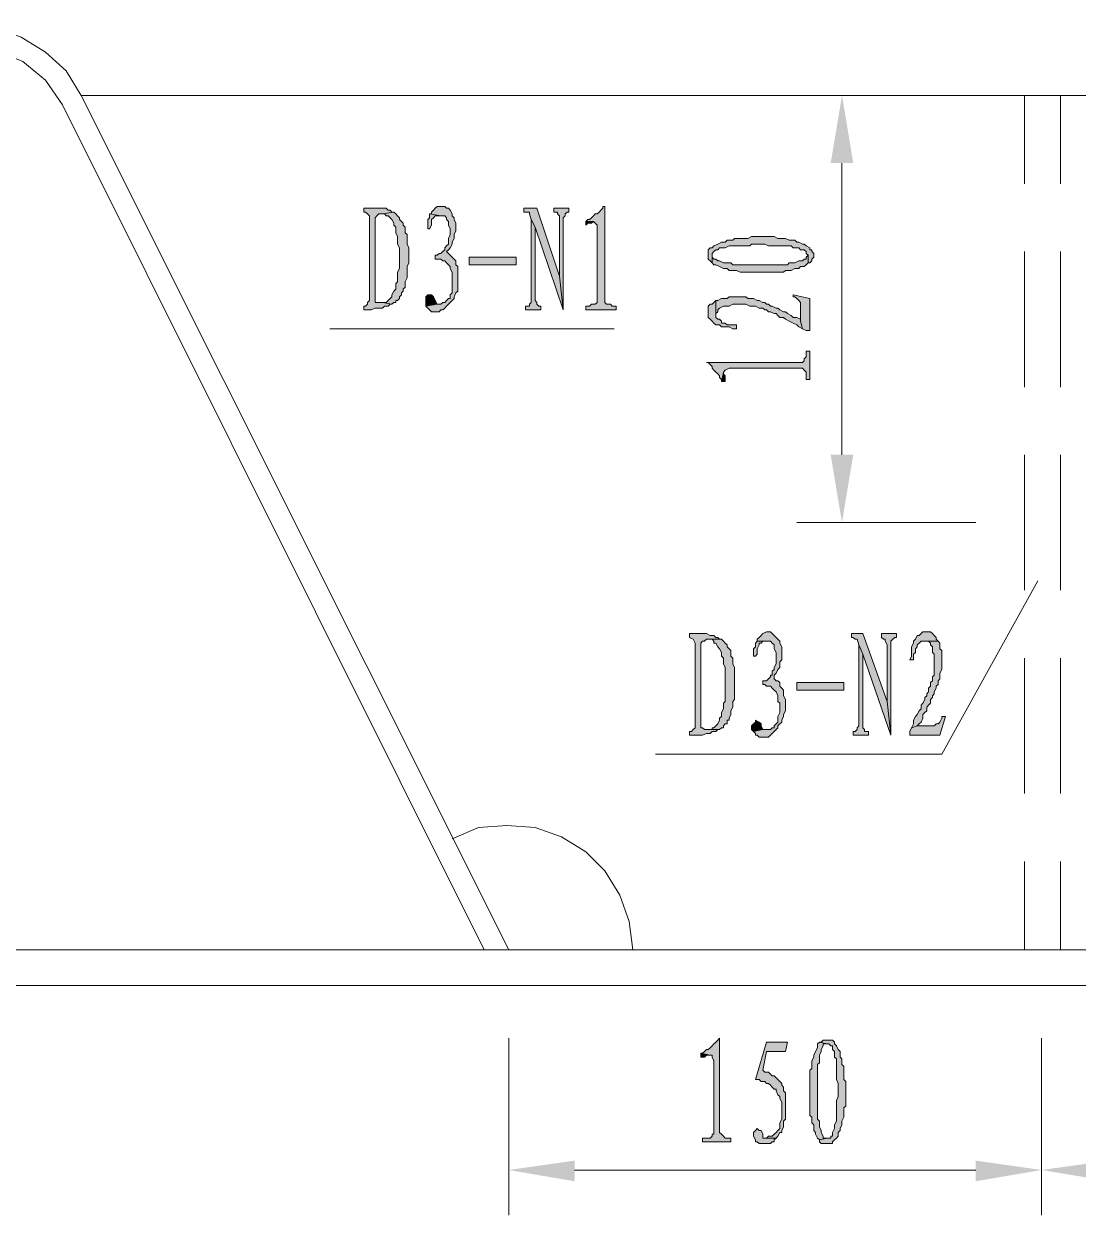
# Model space of a CAD drawing. Header units: millimetres. Extents: x 24 to 410, y 10 to 282.
# Drawn here: x 100.99 to 124.69, y 215.69 to 242.49 of the extents above; entities that cross this region are included whole.
import ezdxf

# ---------------------------------------------------------------- set-up
doc = ezdxf.new("R2010")
doc.units = ezdxf.units.MM

msp = doc.modelspace()

# ---------------------------------------------------------------- hatches: boundary and pattern name
h = msp.add_hatch(color=7)
h.dxf.hatch_style = 2
h.paths.add_polyline_path([(119.126, 239.352667), (119.634, 239.352667), (119.38, 240.876667)])
h = msp.add_hatch(color=7)
h.dxf.hatch_style = 2
h.paths.add_polyline_path([(109.008333, 238.336667), (108.627333, 238.336667), (108.627333, 238.252), (108.669667, 238.252), (108.712, 238.209667), (108.754333, 238.167333), (108.754333, 236.262333), (108.712, 236.22), (108.712, 236.177667), (108.669667, 236.135333), (108.627333, 236.135333), (108.627333, 236.050667), (108.796667, 236.050667), (108.881333, 236.093), (109.050667, 236.093), (109.093, 236.135333), (109.177667, 236.135333), (109.22, 236.177667), (109.262333, 236.177667), (109.050667, 236.22), (109.008333, 236.22), (108.881333, 236.22), (108.881333, 238.125), (108.923667, 238.167333), (108.966, 238.209667), (109.050667, 238.209667), (109.304667, 238.252), (109.262333, 238.252), (109.22, 238.294333), (109.177667, 238.294333), (109.135333, 238.336667)])
h = msp.add_hatch(color=7)
h.dxf.hatch_style = 2
h.paths.add_polyline_path([(109.304667, 238.252), (109.050667, 238.209667), (109.093, 238.209667), (109.135333, 238.167333), (109.177667, 238.167333), (109.22, 238.125), (109.262333, 238.082667), (109.304667, 237.998), (109.304667, 237.955667), (109.347, 237.913333), (109.347, 237.786333), (109.389333, 237.701667), (109.389333, 237.532333), (109.431667, 237.447667), (109.431667, 236.982), (109.389333, 236.897333), (109.389333, 236.855), (109.389333, 236.770333), (109.389333, 236.685667), (109.347, 236.643333), (109.347, 236.516333), (109.304667, 236.474), (109.262333, 236.389333), (109.262333, 236.347), (109.22, 236.304667), (109.177667, 236.262333), (109.135333, 236.22), (109.050667, 236.22), (109.262333, 236.177667), (109.304667, 236.22), (109.347, 236.22), (109.347, 236.262333), (109.389333, 236.262333), (109.431667, 236.304667), (109.431667, 236.347), (109.474, 236.389333), (109.474, 236.431667), (109.516333, 236.474), (109.516333, 236.516333), (109.558667, 236.558667), (109.558667, 236.685667), (109.601, 236.770333), (109.601, 237.024333), (109.643333, 237.109), (109.643333, 237.447667), (109.601, 237.532333), (109.601, 237.744), (109.558667, 237.786333), (109.558667, 237.913333), (109.516333, 237.955667), (109.516333, 237.998), (109.474, 238.040333), (109.431667, 238.082667), (109.431667, 238.125), (109.389333, 238.167333), (109.347, 238.209667)])
h = msp.add_hatch(color=7)
h.dxf.hatch_style = 2
h.paths.add_polyline_path([(110.363, 238.379), (110.278333, 238.379), (110.236, 238.336667), (110.193667, 238.294333), (110.151333, 238.252), (110.151333, 238.209667), (110.109, 238.209667), (110.363, 238.167333), (110.447667, 238.167333), (110.49, 238.125), (110.49, 238.082667), (110.532333, 238.040333), (110.532333, 237.955667), (110.574667, 237.871), (110.574667, 237.744), (110.532333, 237.659333), (110.532333, 237.532333), (110.49, 237.49), (110.447667, 237.447667), (110.447667, 237.405333), (110.405333, 237.363), (110.363, 237.320667), (110.320667, 237.320667), (110.278333, 237.278333), (110.236, 237.278333), (110.236, 237.193667), (110.363, 237.193667), (110.405333, 237.151333), (110.447667, 237.151333), (110.49, 237.109), (110.532333, 237.066667), (110.574667, 237.024333), (110.574667, 236.982), (110.617, 236.897333), (110.617, 236.431667), (110.574667, 236.389333), (110.574667, 236.304667), (110.532333, 236.304667), (110.49, 236.262333), (110.447667, 236.22), (110.405333, 236.22), (110.363, 236.177667), (110.278333, 236.177667), (110.024333, 236.135333), (110.066667, 236.093), (110.109, 236.050667), (110.151333, 236.008333), (110.320667, 236.008333), (110.363, 236.050667), (110.405333, 236.050667), (110.447667, 236.093), (110.49, 236.135333), (110.532333, 236.177667), (110.574667, 236.22), (110.617, 236.262333), (110.659333, 236.304667), (110.659333, 236.347), (110.701667, 236.431667), (110.744, 236.474), (110.744, 237.024333), (110.701667, 237.066667), (110.701667, 237.151333), (110.659333, 237.193667), (110.617, 237.236), (110.574667, 237.278333), (110.532333, 237.320667), (110.49, 237.363), (110.532333, 237.405333), (110.574667, 237.447667), (110.617, 237.532333), (110.617, 237.574667), (110.659333, 237.659333), (110.659333, 237.744), (110.701667, 237.828667), (110.701667, 237.998), (110.659333, 238.082667), (110.659333, 238.125), (110.617, 238.167333), (110.617, 238.209667), (110.574667, 238.294333), (110.532333, 238.336667), (110.49, 238.336667), (110.447667, 238.379)])
h = msp.add_hatch(color=7)
h.dxf.hatch_style = 2
h.paths.add_polyline_path([(112.522, 238.336667), (112.225667, 238.336667), (112.225667, 238.252), (112.352667, 238.252), (112.352667, 238.209667), (112.395, 238.082667), (112.479667, 237.913333), (113.114667, 236.050667), (113.03, 236.812667)])
h = msp.add_hatch(color=7)
h.dxf.hatch_style = 2
h.paths.add_polyline_path([(113.241667, 238.336667), (112.903, 238.336667), (112.903, 238.252), (112.987667, 238.252), (112.987667, 238.209667), (113.03, 238.167333), (113.03, 236.812667), (113.114667, 236.050667), (113.114667, 238.125), (113.157, 238.167333), (113.157, 238.209667), (113.199333, 238.252), (113.241667, 238.252)])
h = msp.add_hatch(color=7)
h.dxf.hatch_style = 2
h.paths.add_polyline_path([(114.046, 238.379), (114.003667, 238.379), (114.003667, 238.336667), (113.961333, 238.294333), (113.919, 238.252), (113.876667, 238.209667), (113.834333, 238.209667), (113.792, 238.167333), (113.749667, 238.125), (113.707333, 238.082667), (113.665, 238.082667), (113.622667, 238.040333), (113.792, 238.040333), (113.834333, 237.998), (113.876667, 237.955667), (113.876667, 236.22), (113.834333, 236.177667), (113.749667, 236.177667), (113.707333, 236.135333), (113.622667, 236.135333), (113.622667, 236.050667), (114.3, 236.050667), (114.3, 236.135333), (114.215333, 236.135333), (114.173, 236.177667), (114.088333, 236.177667), (114.046, 236.22)])
h = msp.add_hatch(color=7)
h.dxf.hatch_style = 2
h.paths.add_polyline_path([(110.109, 238.209667), (110.109, 238.125), (110.066667, 238.082667), (110.066667, 237.871), (110.109, 237.871), (110.151333, 237.955667), (110.151333, 238.082667), (110.193667, 238.125), (110.236, 238.167333), (110.363, 238.167333)])
h = msp.add_hatch(color=7)
h.dxf.hatch_style = 2
h.paths.add_polyline_path([(112.395, 238.082667), (112.395, 236.22), (112.352667, 236.177667), (112.352667, 236.135333), (112.268, 236.135333), (112.268, 236.050667), (112.606667, 236.050667), (112.606667, 236.135333), (112.564333, 236.135333), (112.522, 236.177667), (112.522, 236.22), (112.479667, 236.262333), (112.479667, 237.913333)])
h = msp.add_hatch(color=7)
h.dxf.hatch_style = 2
h.paths.add_polyline_path([(113.622667, 238.040333), (113.622667, 237.955667), (113.665, 237.998), (113.749667, 237.998), (113.792, 238.040333)])
h = msp.add_hatch(color=7)
h.dxf.hatch_style = 2
h.paths.add_polyline_path([(116.374333, 237.278333), (116.374333, 237.193667), (116.416667, 237.151333), (116.459, 237.109), (116.459, 237.320667), (116.501333, 237.363), (116.543667, 237.405333), (116.586, 237.405333), (116.628333, 237.447667), (116.755333, 237.447667), (116.84, 237.49), (117.305667, 237.49), (117.348, 237.532333), (117.559667, 237.532333), (117.644333, 237.532333), (117.729, 237.49), (118.237, 237.49), (118.279333, 237.447667), (118.406333, 237.447667), (118.448667, 237.405333), (118.533333, 237.405333), (118.575667, 237.363), (118.575667, 237.320667), (118.618, 237.278333), (118.618, 237.109), (118.660333, 237.109), (118.702667, 237.151333), (118.702667, 237.193667), (118.745, 237.236), (118.745, 237.320667), (118.702667, 237.363), (118.702667, 237.405333), (118.660333, 237.405333), (118.660333, 237.447667), (118.575667, 237.49), (118.533333, 237.532333), (118.491, 237.532333), (118.406333, 237.574667), (118.364, 237.574667), (118.321667, 237.617), (118.194667, 237.617), (118.11, 237.659333), (117.940667, 237.659333), (117.856, 237.701667), (117.348, 237.701667), (117.263333, 237.659333), (116.967, 237.659333), (116.924667, 237.617), (116.797667, 237.617), (116.755333, 237.574667), (116.670667, 237.574667), (116.586, 237.532333), (116.501333, 237.49), (116.459, 237.447667), (116.416667, 237.447667), (116.374333, 237.405333)])
h = msp.add_hatch(color=7)
h.dxf.hatch_style = 2
h.paths.add_polyline_path([(110.998, 237.236), (112.056333, 237.236), (112.056333, 237.066667), (110.998, 237.066667)])
h = msp.add_hatch(color=7)
h.dxf.hatch_style = 2
h.paths.add_polyline_path([(116.459, 237.109), (116.501333, 237.066667), (116.543667, 237.066667), (116.628333, 237.024333), (116.713, 236.982), (116.797667, 236.982), (116.84, 236.939667), (117.009333, 236.939667), (117.094, 236.897333), (118.067667, 236.897333), (118.11, 236.939667), (118.194667, 236.939667), (118.237, 236.939667), (118.321667, 236.982), (118.406333, 236.982), (118.448667, 237.024333), (118.533333, 237.024333), (118.575667, 237.066667), (118.618, 237.109), (118.618, 237.278333), (118.575667, 237.236), (118.575667, 237.193667), (118.533333, 237.193667), (118.491, 237.151333), (118.406333, 237.151333), (118.321667, 237.109), (118.194667, 237.109), (118.152333, 237.066667), (116.924667, 237.066667), (116.882333, 237.109), (116.713, 237.109), (116.628333, 237.151333), (116.586, 237.151333), (116.543667, 237.193667), (116.501333, 237.193667), (116.459, 237.236), (116.459, 237.278333)])
h = msp.add_hatch(color=7)
h.dxf.hatch_style = 2
h.paths.add_polyline_path([(110.109, 236.389333), (110.066667, 236.389333), (110.024333, 236.347), (110.024333, 236.135333), (110.278333, 236.177667), (110.236, 236.262333), (110.193667, 236.347), (110.151333, 236.389333)])
h = msp.add_hatch(color=7)
h.dxf.hatch_style = 2
h.paths.add_polyline_path([(118.279333, 236.389333), (118.279333, 236.347), (118.321667, 236.347), (118.364, 236.304667), (118.406333, 236.262333), (118.448667, 236.22), (118.448667, 235.796667), (118.491, 235.627333), (118.575667, 235.585), (118.660333, 235.585), (118.660333, 236.304667)])
h = msp.add_hatch(color=7)
h.dxf.hatch_style = 2
h.paths.add_polyline_path([(116.374333, 236.008333), (116.374333, 235.881333), (116.416667, 235.839), (116.459, 235.796667), (116.501333, 235.754333), (116.543667, 235.712), (116.628333, 235.712), (116.670667, 235.669667), (116.84, 235.669667), (116.924667, 235.627333), (117.009333, 235.627333), (117.009333, 235.712), (116.797667, 235.712), (116.755333, 235.754333), (116.670667, 235.754333), (116.670667, 235.796667), (116.628333, 235.839), (116.586, 235.839), (116.543667, 235.881333), (116.543667, 235.966), (116.543667, 236.262333), (116.501333, 236.22), (116.459, 236.177667), (116.416667, 236.177667), (116.374333, 236.135333)])
h = msp.add_hatch(color=7)
h.dxf.hatch_style = 2
h.paths.add_polyline_path([(116.543667, 236.262333), (116.543667, 235.966), (116.586, 236.008333), (116.586, 236.050667), (116.628333, 236.093), (116.713, 236.135333), (116.84, 236.135333), (116.924667, 236.177667), (117.221, 236.177667), (117.305667, 236.135333), (117.432667, 236.135333), (117.517333, 236.093), (117.602, 236.093), (117.644333, 236.050667), (117.686667, 236.050667), (117.729, 236.008333), (117.771333, 236.008333), (117.856, 235.966), (117.898333, 235.966), (117.940667, 235.923667), (117.983, 235.881333), (118.067667, 235.881333), (118.11, 235.839), (118.194667, 235.796667), (118.279333, 235.754333), (118.364, 235.712), (118.406333, 235.669667), (118.491, 235.627333), (118.448667, 235.796667), (118.448667, 235.839), (118.364, 235.881333), (118.279333, 235.881333), (118.237, 235.923667), (118.152333, 235.966), (118.11, 236.008333), (118.067667, 236.008333), (117.983, 236.050667), (117.940667, 236.093), (117.898333, 236.093), (117.813667, 236.135333), (117.771333, 236.135333), (117.729, 236.177667), (117.686667, 236.177667), (117.644333, 236.22), (117.602, 236.22), (117.517333, 236.262333), (117.475, 236.262333), (117.390333, 236.304667), (117.263333, 236.304667), (117.221, 236.347), (116.84, 236.347), (116.797667, 236.304667), (116.670667, 236.304667), (116.586, 236.262333)])
h = msp.add_hatch(color=7)
h.dxf.hatch_style = 2
h.paths.add_polyline_path([(116.332, 234.865333), (116.374333, 234.865333), (116.416667, 234.823), (116.459, 234.780667), (116.459, 234.738333), (116.501333, 234.696), (116.543667, 234.653667), (116.586, 234.611333), (116.628333, 234.569), (116.628333, 234.526667), (116.670667, 234.484333), (116.670667, 234.442), (116.713, 234.653667), (116.755333, 234.696), (116.84, 234.738333), (118.491, 234.738333), (118.533333, 234.696), (118.575667, 234.653667), (118.575667, 234.484333), (118.660333, 234.484333), (118.660333, 235.119333), (118.575667, 235.119333), (118.575667, 234.992333), (118.533333, 234.95), (118.533333, 234.907667), (118.491, 234.865333)])
h = msp.add_hatch(color=7)
h.dxf.hatch_style = 2
h.paths.add_polyline_path([(116.670667, 234.442), (116.755333, 234.442), (116.755333, 234.526667), (116.755333, 234.569), (116.713, 234.611333), (116.713, 234.653667)])
h = msp.add_hatch(color=7)
h.dxf.hatch_style = 2
h.paths.add_polyline_path([(119.126, 232.791), (119.634, 232.791), (119.38, 231.267)])
h = msp.add_hatch(color=7)
h.dxf.hatch_style = 2
h.paths.add_polyline_path([(116.332, 228.769333), (115.951, 228.769333), (115.951, 228.684667), (116.035667, 228.642333), (116.078, 228.557667), (116.078, 226.652667), (116.035667, 226.610333), (115.993333, 226.568), (115.951, 226.568), (115.951, 226.483333), (116.247333, 226.483333), (116.332, 226.525667), (116.416667, 226.525667), (116.459, 226.568), (116.543667, 226.568), (116.586, 226.610333), (116.416667, 226.610333), (116.332, 226.610333), (116.289667, 226.610333), (116.247333, 226.652667), (116.205, 226.652667), (116.205, 228.557667), (116.247333, 228.6), (116.289667, 228.6), (116.332, 228.642333), (116.628333, 228.642333), (116.586, 228.684667), (116.543667, 228.684667), (116.501333, 228.727), (116.416667, 228.727)])
h = msp.add_hatch(color=7)
h.dxf.hatch_style = 2
h.paths.add_polyline_path([(116.628333, 228.642333), (116.416667, 228.642333), (116.459, 228.642333), (116.501333, 228.6), (116.501333, 228.557667), (116.543667, 228.557667), (116.586, 228.473), (116.628333, 228.430667), (116.670667, 228.346), (116.670667, 228.261333), (116.713, 228.219), (116.713, 228.092), (116.755333, 228.007333), (116.755333, 227.245333), (116.713, 227.203), (116.713, 227.076), (116.670667, 226.991333), (116.670667, 226.906667), (116.628333, 226.864333), (116.628333, 226.822), (116.586, 226.737333), (116.543667, 226.695), (116.501333, 226.652667), (116.459, 226.652667), (116.459, 226.610333), (116.416667, 226.610333), (116.586, 226.610333), (116.628333, 226.610333), (116.670667, 226.652667), (116.713, 226.652667), (116.713, 226.695), (116.755333, 226.737333), (116.797667, 226.737333), (116.797667, 226.779667), (116.797667, 226.822), (116.84, 226.822), (116.84, 226.864333), (116.882333, 226.949), (116.882333, 227.033667), (116.924667, 227.118333), (116.924667, 227.245333), (116.967, 227.287667), (116.967, 228.007333), (116.924667, 228.092), (116.924667, 228.219), (116.882333, 228.261333), (116.882333, 228.388333), (116.84, 228.430667), (116.797667, 228.473), (116.797667, 228.515333), (116.755333, 228.557667), (116.713, 228.6), (116.670667, 228.642333)])
h = msp.add_hatch(color=7)
h.dxf.hatch_style = 2
h.paths.add_polyline_path([(117.729, 228.811667), (117.686667, 228.811667), (117.602, 228.769333), (117.559667, 228.727), (117.517333, 228.684667), (117.475, 228.642333), (117.475, 228.6), (117.686667, 228.6), (117.771333, 228.6), (117.813667, 228.557667), (117.856, 228.515333), (117.856, 228.430667), (117.898333, 228.346), (117.898333, 228.092), (117.856, 228.007333), (117.856, 227.965), (117.813667, 227.922667), (117.813667, 227.838), (117.771333, 227.838), (117.771333, 227.795667), (117.729, 227.753333), (117.686667, 227.711), (117.602, 227.711), (117.602, 227.626333), (117.644333, 227.626333), (117.686667, 227.584), (117.771333, 227.584), (117.813667, 227.541667), (117.856, 227.499333), (117.898333, 227.457), (117.940667, 227.372333), (117.940667, 227.245333), (117.983, 227.203), (117.983, 226.991333), (117.940667, 226.906667), (117.940667, 226.779667), (117.898333, 226.737333), (117.856, 226.695), (117.856, 226.652667), (117.813667, 226.652667), (117.771333, 226.610333), (117.602, 226.610333), (117.390333, 226.568), (117.432667, 226.525667), (117.432667, 226.483333), (117.475, 226.483333), (117.517333, 226.441), (117.729, 226.441), (117.771333, 226.483333), (117.813667, 226.525667), (117.856, 226.568), (117.898333, 226.610333), (117.940667, 226.652667), (117.940667, 226.695), (117.983, 226.737333), (118.025333, 226.779667), (118.025333, 226.822), (118.067667, 226.906667), (118.067667, 226.949), (118.11, 227.033667), (118.11, 227.287667), (118.067667, 227.372333), (118.067667, 227.499333), (118.025333, 227.541667), (117.983, 227.584), (117.983, 227.668667), (117.940667, 227.711), (117.898333, 227.711), (117.856, 227.753333), (117.856, 227.838), (117.898333, 227.880333), (117.940667, 227.965), (117.983, 228.007333), (117.983, 228.134333), (118.025333, 228.176667), (118.025333, 228.473), (117.983, 228.557667), (117.983, 228.6), (117.940667, 228.642333), (117.898333, 228.684667), (117.856, 228.727), (117.813667, 228.769333), (117.771333, 228.811667)])
h = msp.add_hatch(color=7)
h.dxf.hatch_style = 2
h.paths.add_polyline_path([(117.475, 228.6), (117.432667, 228.557667), (117.432667, 228.473), (117.390333, 228.430667), (117.390333, 228.261333), (117.432667, 228.261333), (117.475, 228.303667), (117.475, 228.430667), (117.517333, 228.515333), (117.517333, 228.557667), (117.559667, 228.557667), (117.602, 228.6), (117.686667, 228.6)])
h = msp.add_hatch(color=7)
h.dxf.hatch_style = 2
h.paths.add_polyline_path([(119.845667, 228.769333), (119.591667, 228.769333), (119.591667, 228.684667), (119.634, 228.684667), (119.676333, 228.642333), (119.718667, 228.642333), (119.761, 228.515333), (119.845667, 228.303667), (120.480667, 226.483333), (120.396, 227.245333)])
h = msp.add_hatch(color=7)
h.dxf.hatch_style = 2
h.paths.add_polyline_path([(120.607667, 228.769333), (120.269, 228.769333), (120.269, 228.684667), (120.311333, 228.642333), (120.353667, 228.642333), (120.353667, 228.6), (120.396, 228.515333), (120.396, 227.245333), (120.480667, 226.483333), (120.480667, 228.6), (120.523, 228.642333), (120.565333, 228.684667), (120.607667, 228.684667)])
h = msp.add_hatch(color=7)
h.dxf.hatch_style = 2
h.paths.add_polyline_path([(121.285, 228.811667), (121.200333, 228.811667), (121.158, 228.769333), (121.115667, 228.727), (121.073333, 228.727), (121.031, 228.642333), (120.988667, 228.6), (120.988667, 228.557667), (120.946333, 228.473), (120.946333, 228.261333), (120.904, 228.176667), (120.988667, 228.176667), (120.988667, 228.219), (120.988667, 228.303667), (121.031, 228.346), (121.031, 228.430667), (121.073333, 228.473), (121.073333, 228.515333), (121.115667, 228.557667), (121.158, 228.6), (121.200333, 228.6), (121.242667, 228.6), (121.539, 228.6), (121.496667, 228.642333), (121.496667, 228.684667), (121.454333, 228.727), (121.412, 228.769333), (121.369667, 228.811667)])
h = msp.add_hatch(color=7)
h.dxf.hatch_style = 2
h.paths.add_polyline_path([(121.539, 228.6), (121.242667, 228.6), (121.285, 228.6), (121.327333, 228.6), (121.369667, 228.557667), (121.369667, 228.515333), (121.412, 228.473), (121.412, 228.346), (121.454333, 228.303667), (121.454333, 227.838), (121.412, 227.795667), (121.412, 227.711), (121.369667, 227.668667), (121.369667, 227.584), (121.327333, 227.541667), (121.327333, 227.457), (121.285, 227.414667), (121.285, 227.372333), (121.242667, 227.33), (121.242667, 227.287667), (121.200333, 227.203), (121.158, 227.160667), (121.158, 227.076), (121.115667, 227.033667), (121.073333, 226.949), (121.031, 226.906667), (120.988667, 226.822), (120.988667, 226.737333), (120.946333, 226.652667), (121.073333, 226.695), (121.115667, 226.737333), (121.158, 226.779667), (121.200333, 226.864333), (121.200333, 226.949), (121.242667, 226.991333), (121.285, 227.033667), (121.285, 227.118333), (121.327333, 227.160667), (121.369667, 227.203), (121.369667, 227.287667), (121.412, 227.33), (121.412, 227.372333), (121.454333, 227.414667), (121.454333, 227.457), (121.496667, 227.541667), (121.496667, 227.584), (121.539, 227.626333), (121.539, 227.711), (121.581333, 227.753333), (121.581333, 227.880333), (121.623667, 227.965), (121.623667, 228.388333), (121.581333, 228.430667), (121.581333, 228.557667)])
h = msp.add_hatch(color=7)
h.dxf.hatch_style = 2
h.paths.add_polyline_path([(119.761, 228.515333), (119.761, 226.695), (119.718667, 226.652667), (119.718667, 226.610333), (119.676333, 226.568), (119.634, 226.568), (119.634, 226.483333), (119.972667, 226.483333), (119.972667, 226.568), (119.888, 226.568), (119.888, 226.610333), (119.845667, 226.652667), (119.845667, 228.303667)])
h = msp.add_hatch(color=7)
h.dxf.hatch_style = 2
h.paths.add_polyline_path([(118.364, 227.668667), (119.422333, 227.668667), (119.422333, 227.499333), (118.364, 227.499333)])
h = msp.add_hatch(color=7)
h.dxf.hatch_style = 2
h.paths.add_polyline_path([(117.432667, 226.822), (117.432667, 226.779667), (117.390333, 226.737333), (117.348, 226.695), (117.348, 226.610333), (117.390333, 226.568), (117.602, 226.610333), (117.559667, 226.695), (117.559667, 226.737333), (117.517333, 226.779667)])
h = msp.add_hatch(color=7)
h.dxf.hatch_style = 2
h.paths.add_polyline_path([(121.708333, 226.906667), (121.623667, 226.906667), (121.623667, 226.864333), (121.581333, 226.779667), (121.539, 226.737333), (121.496667, 226.737333), (121.454333, 226.695), (121.073333, 226.695), (120.946333, 226.652667), (120.904, 226.568), (120.904, 226.483333), (121.581333, 226.483333)])
h = msp.add_hatch(color=7)
h.dxf.hatch_style = 2
h.paths.add_polyline_path([(116.628333, 219.667667), (116.586, 219.625333), (116.543667, 219.583), (116.501333, 219.540667), (116.459, 219.498333), (116.416667, 219.456), (116.374333, 219.413667), (116.332, 219.413667), (116.289667, 219.371333), (116.247333, 219.329), (116.205, 219.329), (116.416667, 219.286667), (116.459, 219.286667), (116.459, 219.244333), (116.501333, 219.159667), (116.501333, 217.508667), (116.459, 217.508667), (116.459, 217.466333), (116.416667, 217.424), (116.247333, 217.424), (116.247333, 217.339333), (116.882333, 217.339333), (116.882333, 217.424), (116.755333, 217.424), (116.713, 217.466333), (116.670667, 217.508667), (116.628333, 217.551)])
h = msp.add_hatch(color=7)
h.dxf.hatch_style = 2
h.paths.add_polyline_path([(118.152333, 219.583), (117.686667, 219.583), (117.432667, 218.736333), (117.517333, 218.736333), (117.559667, 218.694), (117.644333, 218.694), (117.686667, 218.651667), (117.729, 218.651667), (117.771333, 218.609333), (117.813667, 218.567), (117.856, 218.524667), (117.898333, 218.524667), (117.898333, 218.482333), (117.940667, 218.397667), (117.983, 218.355333), (117.983, 218.313), (118.025333, 218.228333), (118.025333, 217.847333), (117.983, 217.762667), (117.983, 217.720333), (117.983, 217.635667), (117.940667, 217.593333), (117.898333, 217.551), (117.856, 217.508667), (117.813667, 217.466333), (117.729, 217.466333), (117.686667, 217.424), (117.602, 217.424), (117.898333, 217.424), (117.940667, 217.466333), (117.983, 217.551), (118.025333, 217.551), (118.025333, 217.593333), (118.067667, 217.678), (118.067667, 217.805), (118.11, 217.847333), (118.11, 218.44), (118.067667, 218.482333), (118.067667, 218.567), (118.025333, 218.609333), (118.025333, 218.651667), (117.983, 218.694), (117.940667, 218.736333), (117.898333, 218.778667), (117.856, 218.821), (117.813667, 218.821), (117.771333, 218.863333), (117.729, 218.905667), (117.644333, 218.905667), (117.602, 218.948), (117.686667, 219.371333), (118.11, 219.371333)])
h = msp.add_hatch(color=7)
h.dxf.hatch_style = 2
h.paths.add_polyline_path([(118.872, 219.583), (118.829667, 219.540667), (118.829667, 219.456), (118.787333, 219.371333), (118.745, 219.286667), (118.745, 219.244333), (118.702667, 219.159667), (118.702667, 218.990333), (118.660333, 218.948), (118.660333, 217.932), (118.702667, 217.889667), (118.702667, 217.805), (118.702667, 217.762667), (118.745, 217.720333), (118.745, 217.593333), (118.787333, 217.551), (118.787333, 217.508667), (118.829667, 217.424), (118.872, 217.381667), (119.041333, 217.424), (118.956667, 217.424), (118.956667, 217.466333), (118.914333, 217.551), (118.914333, 217.593333), (118.872, 217.678), (118.872, 217.805), (118.829667, 217.847333), (118.829667, 219.075), (118.872, 219.117333), (118.872, 219.286667), (118.914333, 219.371333), (118.914333, 219.413667), (118.956667, 219.498333), (118.956667, 219.540667), (118.999, 219.540667), (119.041333, 219.540667)])
h = msp.add_hatch(color=7)
h.dxf.hatch_style = 2
h.paths.add_polyline_path([(119.041333, 219.625333), (118.956667, 219.625333), (118.914333, 219.583), (118.872, 219.583), (119.041333, 219.540667), (119.083667, 219.540667), (119.126, 219.498333), (119.168333, 219.498333), (119.168333, 219.413667), (119.210667, 219.371333), (119.210667, 219.244333), (119.253, 219.202), (119.253, 218.736333), (119.295333, 218.651667), (119.295333, 218.482333), (119.295333, 218.44), (119.295333, 218.355333), (119.253, 218.270667), (119.253, 217.805), (119.210667, 217.720333), (119.210667, 217.635667), (119.168333, 217.551), (119.168333, 217.466333), (119.126, 217.466333), (119.126, 217.424), (119.083667, 217.424), (119.041333, 217.424), (118.872, 217.381667), (118.872, 217.339333), (118.914333, 217.297), (119.168333, 217.297), (119.168333, 217.339333), (119.210667, 217.381667), (119.253, 217.424), (119.295333, 217.466333), (119.295333, 217.551), (119.337667, 217.593333), (119.337667, 217.635667), (119.38, 217.720333), (119.38, 217.805), (119.422333, 217.889667), (119.422333, 218.101333), (119.464667, 218.143667), (119.464667, 218.694), (119.422333, 218.736333), (119.422333, 219.032667), (119.38, 219.075), (119.38, 219.202), (119.337667, 219.244333), (119.337667, 219.371333), (119.295333, 219.413667), (119.253, 219.498333), (119.210667, 219.540667), (119.210667, 219.583), (119.168333, 219.625333)])
h = msp.add_hatch(color=7)
h.dxf.hatch_style = 2
h.paths.add_polyline_path([(116.205, 219.329), (116.205, 219.244333), (116.289667, 219.244333), (116.332, 219.286667), (116.416667, 219.286667)])
h = msp.add_hatch(color=7)
h.dxf.hatch_style = 2
h.paths.add_polyline_path([(117.475, 217.635667), (117.432667, 217.593333), (117.390333, 217.551), (117.390333, 217.466333), (117.432667, 217.381667), (117.432667, 217.339333), (117.475, 217.339333), (117.517333, 217.297), (117.771333, 217.297), (117.813667, 217.339333), (117.856, 217.339333), (117.856, 217.381667), (117.898333, 217.424), (117.602, 217.424), (117.602, 217.508667), (117.559667, 217.593333), (117.517333, 217.593333)])
h = msp.add_hatch(color=7)
h.dxf.hatch_style = 2
h.paths.add_polyline_path([(113.368667, 216.916), (113.368667, 216.450333), (111.887, 216.704333)])
h = msp.add_hatch(color=7)
h.dxf.hatch_style = 2
h.paths.add_polyline_path([(122.385667, 216.916), (122.385667, 216.450333), (123.867333, 216.704333)])
h = msp.add_hatch(color=7)
h.dxf.hatch_style = 2
h.paths.add_polyline_path([(125.391333, 216.916), (125.391333, 216.450333), (123.867333, 216.704333)])

# ---------------------------------------------------------------- linework, layer by layer
at = {"color": 7, "lineweight": 0}
for points in [[(111.887, 221.657333), (102.277333, 240.876667), (101.938667, 241.427), (101.473, 241.850333), (100.922667, 242.189), (100.33, 242.400667), (99.695, 242.485333)], [(111.336667, 221.657333), (101.854, 240.665), (101.473, 241.215333), (100.965, 241.638667), (100.33, 241.892667), (99.695, 241.977333)], [(161.501667, 240.876667), (102.277333, 240.876667)], [(122.385667, 240.876667), (118.364, 240.876667)], [(123.486333, 240.876667), (123.486333, 238.887)], [(123.486333, 240.876667), (124.290667, 240.876667)], [(124.290667, 240.876667), (124.290667, 238.887)], [(119.38, 232.791), (119.38, 239.352667)], [(123.486333, 237.363), (123.486333, 234.315)], [(124.290667, 237.363), (124.290667, 234.315)], [(114.257667, 235.627333), (107.865333, 235.627333)], [(123.486333, 232.791), (123.486333, 229.743)], [(124.290667, 232.791), (124.290667, 229.743)], [(122.385667, 231.267), (118.364, 231.267)], [(121.623667, 226.06), (123.782667, 229.954667)], [(123.486333, 228.219), (123.486333, 225.171)], [(124.290667, 228.219), (124.290667, 225.171)], [(121.623667, 226.06), (115.189, 226.06)], [(114.681, 221.657333), (114.596333, 222.292333), (114.384667, 222.885), (114.046, 223.435333), (113.622667, 223.858667), (113.072333, 224.197333), (112.479667, 224.409), (111.844667, 224.451333), (111.209667, 224.409), (110.617, 224.155)], [(123.486333, 223.647), (123.486333, 221.657333)], [(124.290667, 223.647), (124.290667, 221.657333)], [(198.755, 221.657333), (67.521667, 221.657333)], [(198.755, 220.853), (67.521667, 220.853)], [(111.887, 219.667667), (111.887, 215.688333)], [(123.867333, 219.667667), (123.867333, 215.688333)], [(123.867333, 219.667667), (123.867333, 215.688333)], [(113.368667, 216.704333), (122.385667, 216.704333)]]:
    msp.add_lwpolyline(points, dxfattribs=at)
for points in [[(109.008333, 238.336667), (108.627333, 238.336667), (108.627333, 238.252), (108.669667, 238.252), (108.712, 238.209667), (108.754333, 238.167333), (108.754333, 236.262333), (108.712, 236.22), (108.712, 236.177667), (108.669667, 236.135333), (108.627333, 236.135333), (108.627333, 236.050667), (108.796667, 236.050667), (108.881333, 236.093), (109.050667, 236.093), (109.093, 236.135333), (109.177667, 236.135333), (109.22, 236.177667), (109.262333, 236.177667), (109.050667, 236.22), (109.008333, 236.22), (108.881333, 236.22), (108.881333, 238.125), (108.923667, 238.167333), (108.966, 238.209667), (109.050667, 238.209667), (109.304667, 238.252), (109.262333, 238.252), (109.22, 238.294333), (109.177667, 238.294333), (109.135333, 238.336667)], [(109.304667, 238.252), (109.050667, 238.209667), (109.093, 238.209667), (109.135333, 238.167333), (109.177667, 238.167333), (109.22, 238.125), (109.262333, 238.082667), (109.304667, 237.998), (109.304667, 237.955667), (109.347, 237.913333), (109.347, 237.786333), (109.389333, 237.701667), (109.389333, 237.532333), (109.431667, 237.447667), (109.431667, 236.982), (109.389333, 236.897333), (109.389333, 236.855), (109.389333, 236.770333), (109.389333, 236.685667), (109.347, 236.643333), (109.347, 236.516333), (109.304667, 236.474), (109.262333, 236.389333), (109.262333, 236.347), (109.22, 236.304667), (109.177667, 236.262333), (109.135333, 236.22), (109.050667, 236.22), (109.262333, 236.177667), (109.304667, 236.22), (109.347, 236.22), (109.347, 236.262333), (109.389333, 236.262333), (109.431667, 236.304667), (109.431667, 236.347), (109.474, 236.389333), (109.474, 236.431667), (109.516333, 236.474), (109.516333, 236.516333), (109.558667, 236.558667), (109.558667, 236.685667), (109.601, 236.770333), (109.601, 237.024333), (109.643333, 237.109), (109.643333, 237.447667), (109.601, 237.532333), (109.601, 237.744), (109.558667, 237.786333), (109.558667, 237.913333), (109.516333, 237.955667), (109.516333, 237.998), (109.474, 238.040333), (109.431667, 238.082667), (109.431667, 238.125), (109.389333, 238.167333), (109.347, 238.209667)], [(110.363, 238.379), (110.278333, 238.379), (110.236, 238.336667), (110.193667, 238.294333), (110.151333, 238.252), (110.151333, 238.209667), (110.109, 238.209667), (110.363, 238.167333), (110.447667, 238.167333), (110.49, 238.125), (110.49, 238.082667), (110.532333, 238.040333), (110.532333, 237.955667), (110.574667, 237.871), (110.574667, 237.744), (110.532333, 237.659333), (110.532333, 237.532333), (110.49, 237.49), (110.447667, 237.447667), (110.447667, 237.405333), (110.405333, 237.363), (110.363, 237.320667), (110.320667, 237.320667), (110.278333, 237.278333), (110.236, 237.278333), (110.236, 237.193667), (110.363, 237.193667), (110.405333, 237.151333), (110.447667, 237.151333), (110.49, 237.109), (110.532333, 237.066667), (110.574667, 237.024333), (110.574667, 236.982), (110.617, 236.897333), (110.617, 236.431667), (110.574667, 236.389333), (110.574667, 236.304667), (110.532333, 236.304667), (110.49, 236.262333), (110.447667, 236.22), (110.405333, 236.22), (110.363, 236.177667), (110.278333, 236.177667), (110.024333, 236.135333), (110.066667, 236.093), (110.109, 236.050667), (110.151333, 236.008333), (110.320667, 236.008333), (110.363, 236.050667), (110.405333, 236.050667), (110.447667, 236.093), (110.49, 236.135333), (110.532333, 236.177667), (110.574667, 236.22), (110.617, 236.262333), (110.659333, 236.304667), (110.659333, 236.347), (110.701667, 236.431667), (110.744, 236.474), (110.744, 237.024333), (110.701667, 237.066667), (110.701667, 237.151333), (110.659333, 237.193667), (110.617, 237.236), (110.574667, 237.278333), (110.532333, 237.320667), (110.49, 237.363), (110.532333, 237.405333), (110.574667, 237.447667), (110.617, 237.532333), (110.617, 237.574667), (110.659333, 237.659333), (110.659333, 237.744), (110.701667, 237.828667), (110.701667, 237.998), (110.659333, 238.082667), (110.659333, 238.125), (110.617, 238.167333), (110.617, 238.209667), (110.574667, 238.294333), (110.532333, 238.336667), (110.49, 238.336667), (110.447667, 238.379)], [(112.522, 238.336667), (112.225667, 238.336667), (112.225667, 238.252), (112.352667, 238.252), (112.352667, 238.209667), (112.395, 238.082667), (112.479667, 237.913333), (113.114667, 236.050667), (113.03, 236.812667)], [(113.241667, 238.336667), (112.903, 238.336667), (112.903, 238.252), (112.987667, 238.252), (112.987667, 238.209667), (113.03, 238.167333), (113.03, 236.812667), (113.114667, 236.050667), (113.114667, 238.125), (113.157, 238.167333), (113.157, 238.209667), (113.199333, 238.252), (113.241667, 238.252)], [(114.046, 238.379), (114.003667, 238.379), (114.003667, 238.336667), (113.961333, 238.294333), (113.919, 238.252), (113.876667, 238.209667), (113.834333, 238.209667), (113.792, 238.167333), (113.749667, 238.125), (113.707333, 238.082667), (113.665, 238.082667), (113.622667, 238.040333), (113.792, 238.040333), (113.834333, 237.998), (113.876667, 237.955667), (113.876667, 236.22), (113.834333, 236.177667), (113.749667, 236.177667), (113.707333, 236.135333), (113.622667, 236.135333), (113.622667, 236.050667), (114.3, 236.050667), (114.3, 236.135333), (114.215333, 236.135333), (114.173, 236.177667), (114.088333, 236.177667), (114.046, 236.22)], [(110.109, 238.209667), (110.109, 238.125), (110.066667, 238.082667), (110.066667, 237.871), (110.109, 237.871), (110.151333, 237.955667), (110.151333, 238.082667), (110.193667, 238.125), (110.236, 238.167333), (110.363, 238.167333)], [(112.395, 238.082667), (112.395, 236.22), (112.352667, 236.177667), (112.352667, 236.135333), (112.268, 236.135333), (112.268, 236.050667), (112.606667, 236.050667), (112.606667, 236.135333), (112.564333, 236.135333), (112.522, 236.177667), (112.522, 236.22), (112.479667, 236.262333), (112.479667, 237.913333)], [(113.622667, 238.040333), (113.622667, 237.955667), (113.665, 237.998), (113.749667, 237.998), (113.792, 238.040333)], [(116.374333, 237.278333), (116.374333, 237.193667), (116.416667, 237.151333), (116.459, 237.109), (116.459, 237.320667), (116.501333, 237.363), (116.543667, 237.405333), (116.586, 237.405333), (116.628333, 237.447667), (116.755333, 237.447667), (116.84, 237.49), (117.305667, 237.49), (117.348, 237.532333), (117.559667, 237.532333), (117.644333, 237.532333), (117.729, 237.49), (118.237, 237.49), (118.279333, 237.447667), (118.406333, 237.447667), (118.448667, 237.405333), (118.533333, 237.405333), (118.575667, 237.363), (118.575667, 237.320667), (118.618, 237.278333), (118.618, 237.109), (118.660333, 237.109), (118.702667, 237.151333), (118.702667, 237.193667), (118.745, 237.236), (118.745, 237.320667), (118.702667, 237.363), (118.702667, 237.405333), (118.660333, 237.405333), (118.660333, 237.447667), (118.575667, 237.49), (118.533333, 237.532333), (118.491, 237.532333), (118.406333, 237.574667), (118.364, 237.574667), (118.321667, 237.617), (118.194667, 237.617), (118.11, 237.659333), (117.940667, 237.659333), (117.856, 237.701667), (117.348, 237.701667), (117.263333, 237.659333), (116.967, 237.659333), (116.924667, 237.617), (116.797667, 237.617), (116.755333, 237.574667), (116.670667, 237.574667), (116.586, 237.532333), (116.501333, 237.49), (116.459, 237.447667), (116.416667, 237.447667), (116.374333, 237.405333)], [(110.998, 237.236), (112.056333, 237.236), (112.056333, 237.066667), (110.998, 237.066667)], [(116.459, 237.109), (116.501333, 237.066667), (116.543667, 237.066667), (116.628333, 237.024333), (116.713, 236.982), (116.797667, 236.982), (116.84, 236.939667), (117.009333, 236.939667), (117.094, 236.897333), (118.067667, 236.897333), (118.11, 236.939667), (118.194667, 236.939667), (118.237, 236.939667), (118.321667, 236.982), (118.406333, 236.982), (118.448667, 237.024333), (118.533333, 237.024333), (118.575667, 237.066667), (118.618, 237.109), (118.618, 237.278333), (118.575667, 237.236), (118.575667, 237.193667), (118.533333, 237.193667), (118.491, 237.151333), (118.406333, 237.151333), (118.321667, 237.109), (118.194667, 237.109), (118.152333, 237.066667), (116.924667, 237.066667), (116.882333, 237.109), (116.713, 237.109), (116.628333, 237.151333), (116.586, 237.151333), (116.543667, 237.193667), (116.501333, 237.193667), (116.459, 237.236), (116.459, 237.278333)], [(110.109, 236.389333), (110.066667, 236.389333), (110.024333, 236.347), (110.024333, 236.135333), (110.278333, 236.177667), (110.236, 236.262333), (110.193667, 236.347), (110.151333, 236.389333)], [(118.279333, 236.389333), (118.279333, 236.347), (118.321667, 236.347), (118.364, 236.304667), (118.406333, 236.262333), (118.448667, 236.22), (118.448667, 235.796667), (118.491, 235.627333), (118.575667, 235.585), (118.660333, 235.585), (118.660333, 236.304667)], [(116.374333, 236.008333), (116.374333, 235.881333), (116.416667, 235.839), (116.459, 235.796667), (116.501333, 235.754333), (116.543667, 235.712), (116.628333, 235.712), (116.670667, 235.669667), (116.84, 235.669667), (116.924667, 235.627333), (117.009333, 235.627333), (117.009333, 235.712), (116.797667, 235.712), (116.755333, 235.754333), (116.670667, 235.754333), (116.670667, 235.796667), (116.628333, 235.839), (116.586, 235.839), (116.543667, 235.881333), (116.543667, 235.966), (116.543667, 236.262333), (116.501333, 236.22), (116.459, 236.177667), (116.416667, 236.177667), (116.374333, 236.135333)], [(116.543667, 236.262333), (116.543667, 235.966), (116.586, 236.008333), (116.586, 236.050667), (116.628333, 236.093), (116.713, 236.135333), (116.84, 236.135333), (116.924667, 236.177667), (117.221, 236.177667), (117.305667, 236.135333), (117.432667, 236.135333), (117.517333, 236.093), (117.602, 236.093), (117.644333, 236.050667), (117.686667, 236.050667), (117.729, 236.008333), (117.771333, 236.008333), (117.856, 235.966), (117.898333, 235.966), (117.940667, 235.923667), (117.983, 235.881333), (118.067667, 235.881333), (118.11, 235.839), (118.194667, 235.796667), (118.279333, 235.754333), (118.364, 235.712), (118.406333, 235.669667), (118.491, 235.627333), (118.448667, 235.796667), (118.448667, 235.839), (118.364, 235.881333), (118.279333, 235.881333), (118.237, 235.923667), (118.152333, 235.966), (118.11, 236.008333), (118.067667, 236.008333), (117.983, 236.050667), (117.940667, 236.093), (117.898333, 236.093), (117.813667, 236.135333), (117.771333, 236.135333), (117.729, 236.177667), (117.686667, 236.177667), (117.644333, 236.22), (117.602, 236.22), (117.517333, 236.262333), (117.475, 236.262333), (117.390333, 236.304667), (117.263333, 236.304667), (117.221, 236.347), (116.84, 236.347), (116.797667, 236.304667), (116.670667, 236.304667), (116.586, 236.262333)], [(116.332, 234.865333), (116.374333, 234.865333), (116.416667, 234.823), (116.459, 234.780667), (116.459, 234.738333), (116.501333, 234.696), (116.543667, 234.653667), (116.586, 234.611333), (116.628333, 234.569), (116.628333, 234.526667), (116.670667, 234.484333), (116.670667, 234.442), (116.713, 234.653667), (116.755333, 234.696), (116.84, 234.738333), (118.491, 234.738333), (118.533333, 234.696), (118.575667, 234.653667), (118.575667, 234.484333), (118.660333, 234.484333), (118.660333, 235.119333), (118.575667, 235.119333), (118.575667, 234.992333), (118.533333, 234.95), (118.533333, 234.907667), (118.491, 234.865333)], [(116.670667, 234.442), (116.755333, 234.442), (116.755333, 234.526667), (116.755333, 234.569), (116.713, 234.611333), (116.713, 234.653667)], [(116.332, 228.769333), (115.951, 228.769333), (115.951, 228.684667), (116.035667, 228.642333), (116.078, 228.557667), (116.078, 226.652667), (116.035667, 226.610333), (115.993333, 226.568), (115.951, 226.568), (115.951, 226.483333), (116.247333, 226.483333), (116.332, 226.525667), (116.416667, 226.525667), (116.459, 226.568), (116.543667, 226.568), (116.586, 226.610333), (116.416667, 226.610333), (116.332, 226.610333), (116.289667, 226.610333), (116.247333, 226.652667), (116.205, 226.652667), (116.205, 228.557667), (116.247333, 228.6), (116.289667, 228.6), (116.332, 228.642333), (116.628333, 228.642333), (116.586, 228.684667), (116.543667, 228.684667), (116.501333, 228.727), (116.416667, 228.727)], [(116.628333, 228.642333), (116.416667, 228.642333), (116.459, 228.642333), (116.501333, 228.6), (116.501333, 228.557667), (116.543667, 228.557667), (116.586, 228.473), (116.628333, 228.430667), (116.670667, 228.346), (116.670667, 228.261333), (116.713, 228.219), (116.713, 228.092), (116.755333, 228.007333), (116.755333, 227.245333), (116.713, 227.203), (116.713, 227.076), (116.670667, 226.991333), (116.670667, 226.906667), (116.628333, 226.864333), (116.628333, 226.822), (116.586, 226.737333), (116.543667, 226.695), (116.501333, 226.652667), (116.459, 226.652667), (116.459, 226.610333), (116.416667, 226.610333), (116.586, 226.610333), (116.628333, 226.610333), (116.670667, 226.652667), (116.713, 226.652667), (116.713, 226.695), (116.755333, 226.737333), (116.797667, 226.737333), (116.797667, 226.779667), (116.797667, 226.822), (116.84, 226.822), (116.84, 226.864333), (116.882333, 226.949), (116.882333, 227.033667), (116.924667, 227.118333), (116.924667, 227.245333), (116.967, 227.287667), (116.967, 228.007333), (116.924667, 228.092), (116.924667, 228.219), (116.882333, 228.261333), (116.882333, 228.388333), (116.84, 228.430667), (116.797667, 228.473), (116.797667, 228.515333), (116.755333, 228.557667), (116.713, 228.6), (116.670667, 228.642333)], [(117.729, 228.811667), (117.686667, 228.811667), (117.602, 228.769333), (117.559667, 228.727), (117.517333, 228.684667), (117.475, 228.642333), (117.475, 228.6), (117.686667, 228.6), (117.771333, 228.6), (117.813667, 228.557667), (117.856, 228.515333), (117.856, 228.430667), (117.898333, 228.346), (117.898333, 228.092), (117.856, 228.007333), (117.856, 227.965), (117.813667, 227.922667), (117.813667, 227.838), (117.771333, 227.838), (117.771333, 227.795667), (117.729, 227.753333), (117.686667, 227.711), (117.602, 227.711), (117.602, 227.626333), (117.644333, 227.626333), (117.686667, 227.584), (117.771333, 227.584), (117.813667, 227.541667), (117.856, 227.499333), (117.898333, 227.457), (117.940667, 227.372333), (117.940667, 227.245333), (117.983, 227.203), (117.983, 226.991333), (117.940667, 226.906667), (117.940667, 226.779667), (117.898333, 226.737333), (117.856, 226.695), (117.856, 226.652667), (117.813667, 226.652667), (117.771333, 226.610333), (117.602, 226.610333), (117.390333, 226.568), (117.432667, 226.525667), (117.432667, 226.483333), (117.475, 226.483333), (117.517333, 226.441), (117.729, 226.441), (117.771333, 226.483333), (117.813667, 226.525667), (117.856, 226.568), (117.898333, 226.610333), (117.940667, 226.652667), (117.940667, 226.695), (117.983, 226.737333), (118.025333, 226.779667), (118.025333, 226.822), (118.067667, 226.906667), (118.067667, 226.949), (118.11, 227.033667), (118.11, 227.287667), (118.067667, 227.372333), (118.067667, 227.499333), (118.025333, 227.541667), (117.983, 227.584), (117.983, 227.668667), (117.940667, 227.711), (117.898333, 227.711), (117.856, 227.753333), (117.856, 227.838), (117.898333, 227.880333), (117.940667, 227.965), (117.983, 228.007333), (117.983, 228.134333), (118.025333, 228.176667), (118.025333, 228.473), (117.983, 228.557667), (117.983, 228.6), (117.940667, 228.642333), (117.898333, 228.684667), (117.856, 228.727), (117.813667, 228.769333), (117.771333, 228.811667)], [(117.475, 228.6), (117.432667, 228.557667), (117.432667, 228.473), (117.390333, 228.430667), (117.390333, 228.261333), (117.432667, 228.261333), (117.475, 228.303667), (117.475, 228.430667), (117.517333, 228.515333), (117.517333, 228.557667), (117.559667, 228.557667), (117.602, 228.6), (117.686667, 228.6)], [(119.845667, 228.769333), (119.591667, 228.769333), (119.591667, 228.684667), (119.634, 228.684667), (119.676333, 228.642333), (119.718667, 228.642333), (119.761, 228.515333), (119.845667, 228.303667), (120.480667, 226.483333), (120.396, 227.245333)], [(120.607667, 228.769333), (120.269, 228.769333), (120.269, 228.684667), (120.311333, 228.642333), (120.353667, 228.642333), (120.353667, 228.6), (120.396, 228.515333), (120.396, 227.245333), (120.480667, 226.483333), (120.480667, 228.6), (120.523, 228.642333), (120.565333, 228.684667), (120.607667, 228.684667)], [(121.285, 228.811667), (121.200333, 228.811667), (121.158, 228.769333), (121.115667, 228.727), (121.073333, 228.727), (121.031, 228.642333), (120.988667, 228.6), (120.988667, 228.557667), (120.946333, 228.473), (120.946333, 228.261333), (120.904, 228.176667), (120.988667, 228.176667), (120.988667, 228.219), (120.988667, 228.303667), (121.031, 228.346), (121.031, 228.430667), (121.073333, 228.473), (121.073333, 228.515333), (121.115667, 228.557667), (121.158, 228.6), (121.200333, 228.6), (121.242667, 228.6), (121.539, 228.6), (121.496667, 228.642333), (121.496667, 228.684667), (121.454333, 228.727), (121.412, 228.769333), (121.369667, 228.811667)], [(121.539, 228.6), (121.242667, 228.6), (121.285, 228.6), (121.327333, 228.6), (121.369667, 228.557667), (121.369667, 228.515333), (121.412, 228.473), (121.412, 228.346), (121.454333, 228.303667), (121.454333, 227.838), (121.412, 227.795667), (121.412, 227.711), (121.369667, 227.668667), (121.369667, 227.584), (121.327333, 227.541667), (121.327333, 227.457), (121.285, 227.414667), (121.285, 227.372333), (121.242667, 227.33), (121.242667, 227.287667), (121.200333, 227.203), (121.158, 227.160667), (121.158, 227.076), (121.115667, 227.033667), (121.073333, 226.949), (121.031, 226.906667), (120.988667, 226.822), (120.988667, 226.737333), (120.946333, 226.652667), (121.073333, 226.695), (121.115667, 226.737333), (121.158, 226.779667), (121.200333, 226.864333), (121.200333, 226.949), (121.242667, 226.991333), (121.285, 227.033667), (121.285, 227.118333), (121.327333, 227.160667), (121.369667, 227.203), (121.369667, 227.287667), (121.412, 227.33), (121.412, 227.372333), (121.454333, 227.414667), (121.454333, 227.457), (121.496667, 227.541667), (121.496667, 227.584), (121.539, 227.626333), (121.539, 227.711), (121.581333, 227.753333), (121.581333, 227.880333), (121.623667, 227.965), (121.623667, 228.388333), (121.581333, 228.430667), (121.581333, 228.557667)], [(119.761, 228.515333), (119.761, 226.695), (119.718667, 226.652667), (119.718667, 226.610333), (119.676333, 226.568), (119.634, 226.568), (119.634, 226.483333), (119.972667, 226.483333), (119.972667, 226.568), (119.888, 226.568), (119.888, 226.610333), (119.845667, 226.652667), (119.845667, 228.303667)], [(118.364, 227.668667), (119.422333, 227.668667), (119.422333, 227.499333), (118.364, 227.499333)], [(117.432667, 226.822), (117.432667, 226.779667), (117.390333, 226.737333), (117.348, 226.695), (117.348, 226.610333), (117.390333, 226.568), (117.602, 226.610333), (117.559667, 226.695), (117.559667, 226.737333), (117.517333, 226.779667)], [(121.708333, 226.906667), (121.623667, 226.906667), (121.623667, 226.864333), (121.581333, 226.779667), (121.539, 226.737333), (121.496667, 226.737333), (121.454333, 226.695), (121.073333, 226.695), (120.946333, 226.652667), (120.904, 226.568), (120.904, 226.483333), (121.581333, 226.483333)], [(116.628333, 219.667667), (116.586, 219.625333), (116.543667, 219.583), (116.501333, 219.540667), (116.459, 219.498333), (116.416667, 219.456), (116.374333, 219.413667), (116.332, 219.413667), (116.289667, 219.371333), (116.247333, 219.329), (116.205, 219.329), (116.416667, 219.286667), (116.459, 219.286667), (116.459, 219.244333), (116.501333, 219.159667), (116.501333, 217.508667), (116.459, 217.508667), (116.459, 217.466333), (116.416667, 217.424), (116.247333, 217.424), (116.247333, 217.339333), (116.882333, 217.339333), (116.882333, 217.424), (116.755333, 217.424), (116.713, 217.466333), (116.670667, 217.508667), (116.628333, 217.551)], [(118.152333, 219.583), (117.686667, 219.583), (117.432667, 218.736333), (117.517333, 218.736333), (117.559667, 218.694), (117.644333, 218.694), (117.686667, 218.651667), (117.729, 218.651667), (117.771333, 218.609333), (117.813667, 218.567), (117.856, 218.524667), (117.898333, 218.524667), (117.898333, 218.482333), (117.940667, 218.397667), (117.983, 218.355333), (117.983, 218.313), (118.025333, 218.228333), (118.025333, 217.847333), (117.983, 217.762667), (117.983, 217.720333), (117.983, 217.635667), (117.940667, 217.593333), (117.898333, 217.551), (117.856, 217.508667), (117.813667, 217.466333), (117.729, 217.466333), (117.686667, 217.424), (117.602, 217.424), (117.898333, 217.424), (117.940667, 217.466333), (117.983, 217.551), (118.025333, 217.551), (118.025333, 217.593333), (118.067667, 217.678), (118.067667, 217.805), (118.11, 217.847333), (118.11, 218.44), (118.067667, 218.482333), (118.067667, 218.567), (118.025333, 218.609333), (118.025333, 218.651667), (117.983, 218.694), (117.940667, 218.736333), (117.898333, 218.778667), (117.856, 218.821), (117.813667, 218.821), (117.771333, 218.863333), (117.729, 218.905667), (117.644333, 218.905667), (117.602, 218.948), (117.686667, 219.371333), (118.11, 219.371333)], [(118.872, 219.583), (118.829667, 219.540667), (118.829667, 219.456), (118.787333, 219.371333), (118.745, 219.286667), (118.745, 219.244333), (118.702667, 219.159667), (118.702667, 218.990333), (118.660333, 218.948), (118.660333, 217.932), (118.702667, 217.889667), (118.702667, 217.805), (118.702667, 217.762667), (118.745, 217.720333), (118.745, 217.593333), (118.787333, 217.551), (118.787333, 217.508667), (118.829667, 217.424), (118.872, 217.381667), (119.041333, 217.424), (118.956667, 217.424), (118.956667, 217.466333), (118.914333, 217.551), (118.914333, 217.593333), (118.872, 217.678), (118.872, 217.805), (118.829667, 217.847333), (118.829667, 219.075), (118.872, 219.117333), (118.872, 219.286667), (118.914333, 219.371333), (118.914333, 219.413667), (118.956667, 219.498333), (118.956667, 219.540667), (118.999, 219.540667), (119.041333, 219.540667)], [(119.041333, 219.625333), (118.956667, 219.625333), (118.914333, 219.583), (118.872, 219.583), (119.041333, 219.540667), (119.083667, 219.540667), (119.126, 219.498333), (119.168333, 219.498333), (119.168333, 219.413667), (119.210667, 219.371333), (119.210667, 219.244333), (119.253, 219.202), (119.253, 218.736333), (119.295333, 218.651667), (119.295333, 218.482333), (119.295333, 218.44), (119.295333, 218.355333), (119.253, 218.270667), (119.253, 217.805), (119.210667, 217.720333), (119.210667, 217.635667), (119.168333, 217.551), (119.168333, 217.466333), (119.126, 217.466333), (119.126, 217.424), (119.083667, 217.424), (119.041333, 217.424), (118.872, 217.381667), (118.872, 217.339333), (118.914333, 217.297), (119.168333, 217.297), (119.168333, 217.339333), (119.210667, 217.381667), (119.253, 217.424), (119.295333, 217.466333), (119.295333, 217.551), (119.337667, 217.593333), (119.337667, 217.635667), (119.38, 217.720333), (119.38, 217.805), (119.422333, 217.889667), (119.422333, 218.101333), (119.464667, 218.143667), (119.464667, 218.694), (119.422333, 218.736333), (119.422333, 219.032667), (119.38, 219.075), (119.38, 219.202), (119.337667, 219.244333), (119.337667, 219.371333), (119.295333, 219.413667), (119.253, 219.498333), (119.210667, 219.540667), (119.210667, 219.583), (119.168333, 219.625333)], [(116.205, 219.329), (116.205, 219.244333), (116.289667, 219.244333), (116.332, 219.286667), (116.416667, 219.286667)], [(117.475, 217.635667), (117.432667, 217.593333), (117.390333, 217.551), (117.390333, 217.466333), (117.432667, 217.381667), (117.432667, 217.339333), (117.475, 217.339333), (117.517333, 217.297), (117.771333, 217.297), (117.813667, 217.339333), (117.856, 217.339333), (117.856, 217.381667), (117.898333, 217.424), (117.602, 217.424), (117.602, 217.508667), (117.559667, 217.593333), (117.517333, 217.593333)]]:
    msp.add_lwpolyline(points, close=True, dxfattribs=at)

doc.saveas('drawing.dxf')
